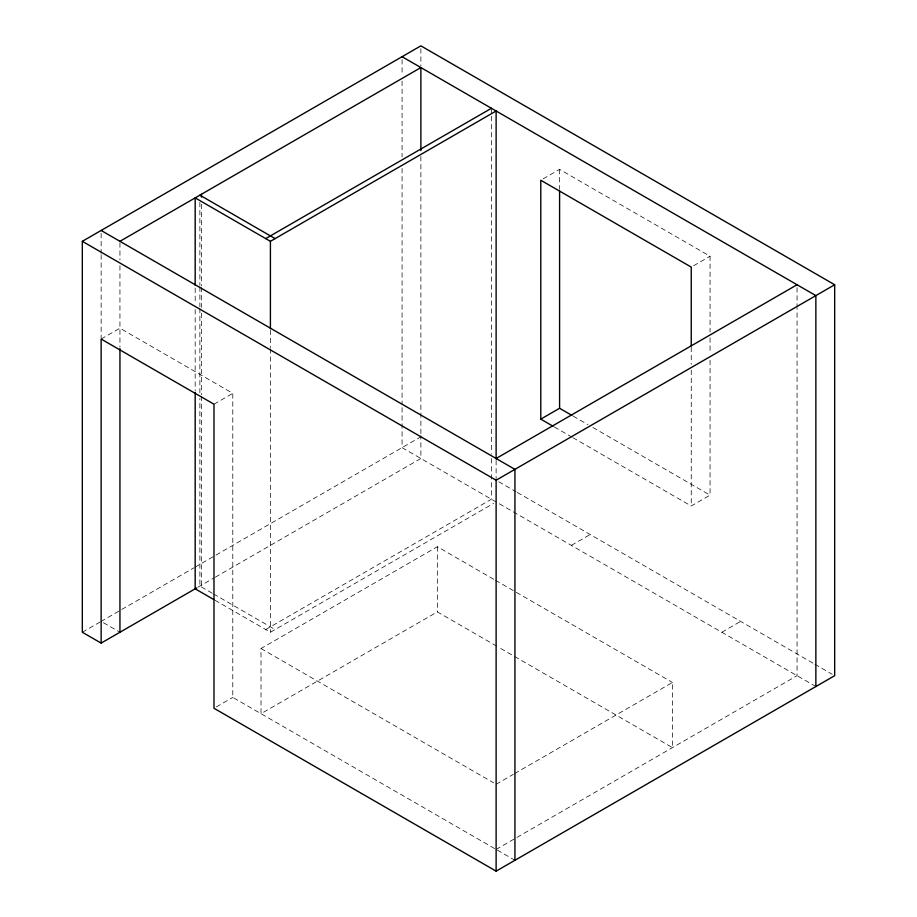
<?xml version="1.0" encoding="UTF-8"?>
<svg xmlns="http://www.w3.org/2000/svg" width="917" height="917" viewBox="0 0 917 917"><rect width="100%" height="100%" fill="white"/><g stroke="black" fill="none" stroke-linecap="round" stroke-linejoin="round"><path stroke-width="0.69" stroke-dasharray="4.58 3.44" d="M101.134 339.049L119.944 328.194L232.792 393.347L232.792 697.401L496.361 849.578M543.128 178.872L559.588 169.37L710.056 256.244L710.056 332.057M213.982 404.202L232.792 393.347M693.607 265.747L710.056 256.244M82.324 632.249L99.953 622.07M100.927 621.508L194.014 567.761M195.172 567.096L420.88 436.79M197.969 587.201L214.062 577.905M215.3 577.194L420.88 458.5L420.88 435.586M265.712 629.532L491.42 499.226L491.42 454.832M214.979 600.245L270.412 632.249L493.644 503.364M496.739 646.176L437.34 611.891L261.013 713.69L261.013 648.537L437.34 546.727L494.263 579.59M216.332 706.904L232.792 697.401M571.348 545.374L590.158 534.519M572.85 437.65L691.246 506.001L710.056 495.146L710.056 359.246M721.828 632.249L740.627 621.394M496.12 784.276L513.382 774.315M514.609 773.593L672.448 682.477L672.448 747.63L497.977 646.898M496.12 849.429L797.056 675.68L797.056 307.665M573.159 416.112L587.957 424.651M592.886 427.505L710.056 495.146M554.349 426.967L571.612 436.939M498.722 481.723L516.03 491.718M517.257 492.429L813.643 663.541M814.881 664.252L832.2 674.259M815.866 686.546L402.07 447.645L402.07 406.116M495.501 580.312L672.448 682.477M212.251 593.242L199.883 586.101L199.883 398.505M213.489 593.952L275.111 629.532M261.013 648.537L493.644 782.843M103.483 622.746L119.944 632.249M497.289 850.105L514.93 860.295M797.056 287.617L797.056 306.232M710.056 337.788L710.056 353.526M691.246 347.211L691.246 364.381M691.246 370.101L691.246 506.001M559.588 169.37L559.588 189.395M496.12 460.414L496.12 478.548M491.42 108.286L491.42 453.399M437.34 546.727L437.34 611.891M420.88 48.716L420.88 65.898M420.88 156.349L420.88 434.154M402.07 59.571L402.07 75.32M402.07 81.051L402.07 156.945M402.07 168.407L402.07 404.684M270.412 330.097L270.412 347.577M270.412 348.712L270.412 632.249M201.442 204.285L201.442 285.909M201.442 287.342L201.442 307.39M201.442 313.11L201.442 394.734M201.442 396.167L201.442 585.195M199.883 202.325L199.883 285.382M199.883 286.815L199.883 306.863M199.883 308.295L199.883 392.774M195.172 288.098L195.172 303.848M195.172 309.579L195.172 391.192M119.944 242.741L119.944 259.935M119.944 265.655L119.944 347.279M101.134 233.319L101.134 253.367M101.134 254.8L101.134 337.857"/><path stroke-width="1.38" d="M82.324 241.32L420.88 45.85L834.676 284.751L834.676 675.68L496.12 871.15L213.982 708.268L213.982 404.202L101.134 339.049L101.134 643.104L82.324 632.249L82.324 241.32L496.12 480.21L834.676 284.751M119.944 241.32L420.88 67.571L420.88 150.629M265.712 238.603L491.42 108.286M195.172 285.233L195.172 197.877L270.412 241.32L496.12 111.003L496.12 458.981M101.134 643.104L196.731 587.923M691.246 345.778L691.246 267.099L540.778 180.225L540.778 419.138L559.588 408.271L571.921 415.39M496.12 458.5L797.056 284.751M402.07 56.705L815.866 295.606L815.866 686.546M199.883 195.161L275.111 238.603M540.778 419.138L553.111 426.256M101.134 230.454L514.93 469.355L514.93 860.295M213.741 599.523L195.172 588.817L195.172 392.625M559.588 190.828L559.588 408.271M496.12 480.21L496.12 871.15M270.412 241.32L270.412 328.664M201.442 194.255L201.442 197.121M119.944 348.712L119.944 632.249"/></g></svg>
